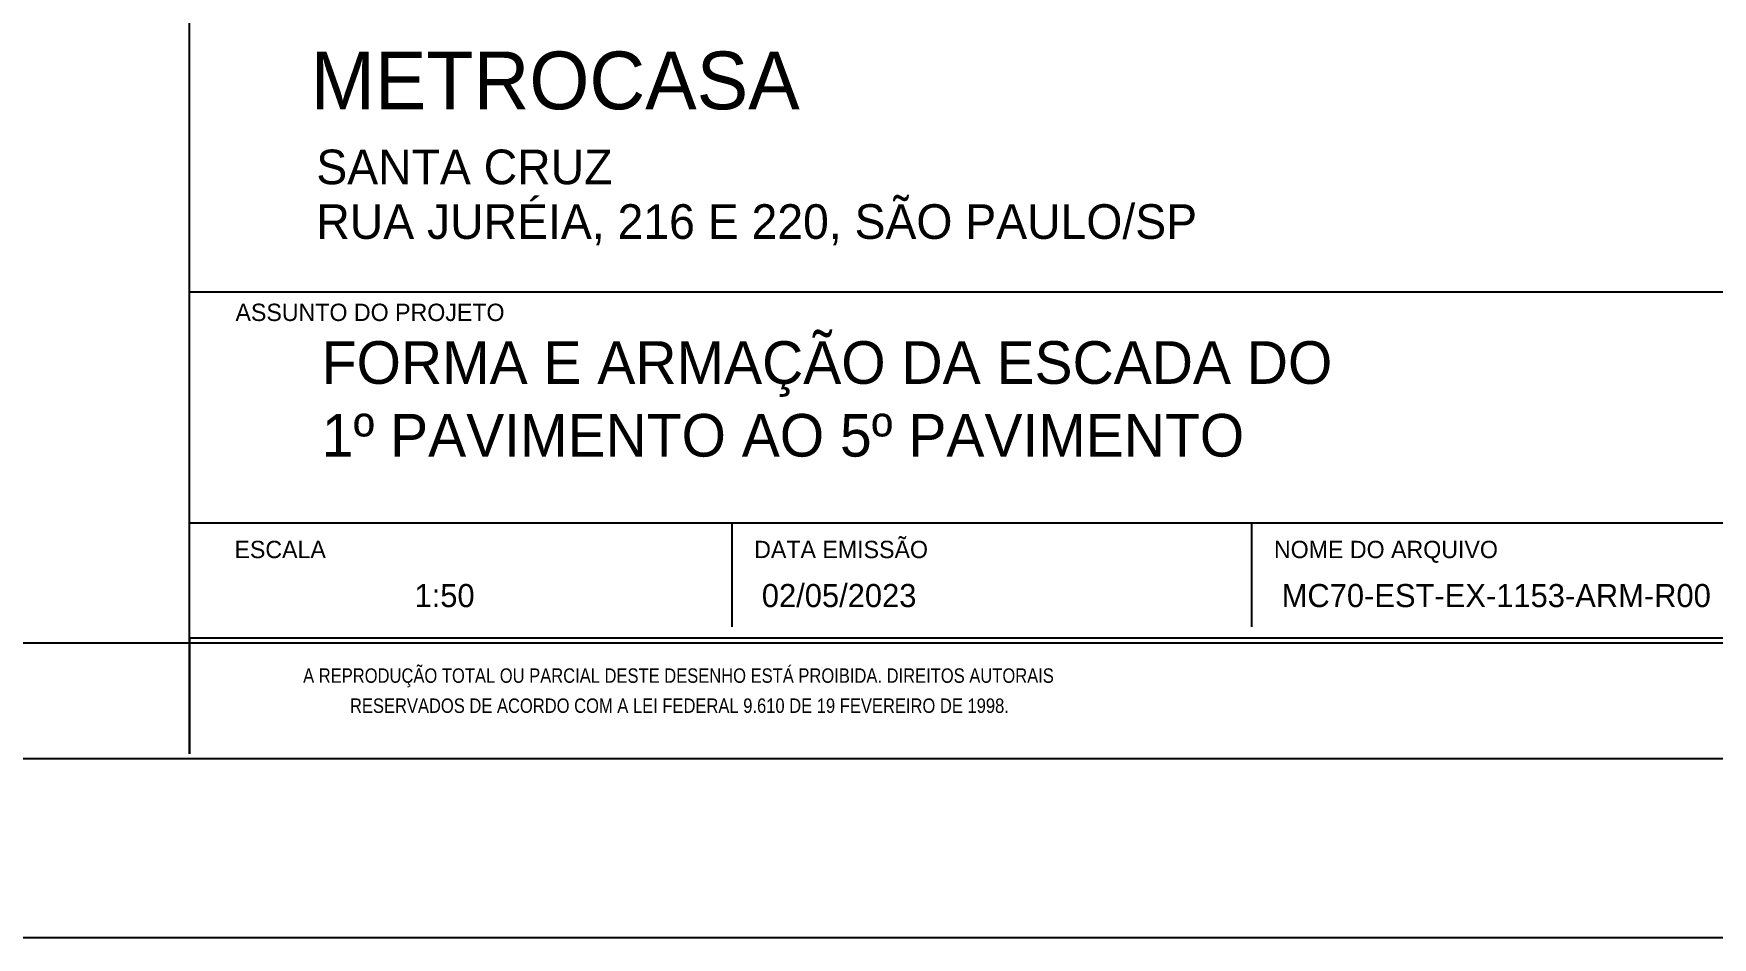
# Model space of a CAD drawing. Extents: x -1.9 to 86.1, y -1.6 to 61.
# Drawn here: x 64.21 to 78.75, y -1.55 to 6.28 of the extents above; entities that cross this region are included whole.
import ezdxf

# ---------------------------------------------------------------- set-up
doc = ezdxf.new("R2010")
doc.units = 0
doc.header["$MEASUREMENT"] = 0
doc.linetypes.add('HIDDEN', pattern=[9.525, 6.35, -3.175])
doc.layers.get('Defpoints').update_dxf_attribs({"linetype": 'CONTINUOUS'})
for name, color, linetype in [('ARQ-MAR', 2, 'CONTINUOUS'), ('ARQ_CAR', 7, 'CONTINUOUS'), ('ARQ_CAR-TXT', 7, 'CONTINUOUS'), ('ARQ_FOLHA', 7, 'CONTINUOUS'), ('ARQ_TXT-2', 2, 'CONTINUOUS'), ('ARQ_TXT-4', 4, 'CONTINUOUS'), ('PSG-NV1-HTC-251', 251, 'CONTINUOUS'), ('xx-folha', 7, 'CONTINUOUS')]:
    doc.layers.add(name, color=color, linetype=linetype)
doc.styles.add('01-MILLEU', font='GOTHIC.TTF')
doc.styles.add('CARIMBO', font='romans.shx', dxfattribs={"height": 30})

msp = doc.modelspace()

# ---------------------------------------------------------------- linework, layer by layer
at = {"layer": 'ARQ-MAR', "color": 5}
msp.add_line((65.759, 2.04), (79.56, 2.04), dxfattribs=at)
at = {"layer": 'ARQ-MAR', "color": 3}
msp.add_line((74.759, 1.14), (74.759, 1.64), dxfattribs=at)
at = {"layer": 'ARQ_CAR', "color": 5}
msp.add_lwpolyline([(65.56, 1.04), (65.56, 13.04), (83.06, 13.04), (83.06, 1.04)], close=True, dxfattribs=at)
for points in [[(65.56, 4.04), (83.06, 4.04)], [(65.56, 2.04), (79.56, 2.04)]]:
    msp.add_lwpolyline(points, dxfattribs=at)
at = {"layer": 'ARQ_CAR', "color": 3}
for points in [[(70.259, 1.14), (70.259, 2.04)], [(74.759, 1.14), (74.759, 2.04)]]:
    msp.add_lwpolyline(points, dxfattribs=at)
at = {"layer": 'ARQ_FOLHA', "color": 1}
for p, q in [((65.56, 1.04), (65.56, 0.09)), ((65.56, 0.09), (65.56, 1.04)), ((65.561, 0.99), (65.56, 0.04)), ((65.561, 0.99), (65.56, 0.04)), ((65.56, 0.04), (65.561, 0.99))]:
    msp.add_line(p, q, dxfattribs=at)
for points in [[(0, 0), (84.1, 0), (84.1, 59.4), (0, 59.4)], [(2.5, 1), (83.1, 1), (83.1, 58.4), (2.5, 58.4)]]:
    msp.add_lwpolyline(points, close=True, dxfattribs=at)
at = {"layer": 'Defpoints', "color": 8, "linetype": 'HIDDEN', "ltscale": 100}
msp.add_lwpolyline([(-1.95, 60.95), (-1.95, -1.55), (86.05, -1.55), (86.05, 60.95)], close=True, dxfattribs=at)
at = {"layer": 'xx-folha', "linetype": 'Continuous'}
msp.add_line((65.56, 0.04), (65.56, 1.08), dxfattribs=at)
msp.add_line((65.56, 0.04), (65.56, 1.08), dxfattribs=at)

# ---------------------------------------------------------------- texts
at = {"layer": 'ARQ_CAR-TXT', "color": 1, "style": '01-MILLEU'}
for s, p in [('ASSUNTO DO PROJETO', (65.959, 3.787)), ('DATA EMISSÃO', (70.45, 1.734)), ('ESCALA', (65.95, 1.734)), ('NOME DO ARQUIVO', (74.95, 1.734))]:
    msp.add_text(s, height=0.15, dxfattribs=at).set_placement(p)
at = {"layer": 'ARQ_CAR-TXT', "color": 4, "style": '01-MILLEU'}
for s, p in [('FORMA E ARMAÇÃO DA ESCADA DO ', (66.706, 3.243)), ('1º PAVIMENTO AO 5º PAVIMENTO ', (66.706, 2.613))]:
    msp.add_text(s, height=0.36915, dxfattribs=at).set_placement(p)
at = {"layer": 'ARQ_TXT-2', "style": '01-MILLEU'}
for s, height, p in [('SANTA CRUZ', 0.3, (66.659, 4.971)), ('RUA JURÉIA, 216 E 220, SÃO PAULO/SP', 0.3, (66.659, 4.498)), ('02/05/2023', 0.2, (70.516, 1.31)), ('MC70-EST-EX-1153-ARM-R00', 0.2, (75.017, 1.31))]:
    msp.add_text(s, height=height, dxfattribs=at).set_placement(p)
msp.add_attdef('1:50', (67.509, 1.31), '1:75', height=0.2, dxfattribs=at)
at = {"layer": 'ARQ_TXT-4', "style": '01-MILLEU'}
msp.add_attdef('METROCASA', (66.609, 5.62), 'CLIENTE', height=0.5, dxfattribs=at)
at = {"layer": 'PSG-NV1-HTC-251', "insert": (65.561, 1.04), "char_height": 0.125, "width": 8.46052, "attachment_point": 1, "line_spacing_factor": 1.25, "style": 'CARIMBO'}
msp.add_mtext('\\pi4.23026;{\\fArial Narrow|b0|i0|c0|p34;\\P\\pi0.98384;A REPRODUÇÃO TOTAL OU PARCIAL DESTE DESENHO ESTÁ PROIBIDA. DIREITOS AUTORAIS \\P\\pi1.38915;RESERVADOS DE ACORDO COM A LEI FEDERAL 9.610 DE 19 FEVEREIRO DE 1998.}', dxfattribs=at)

doc.saveas('drawing.dxf')
